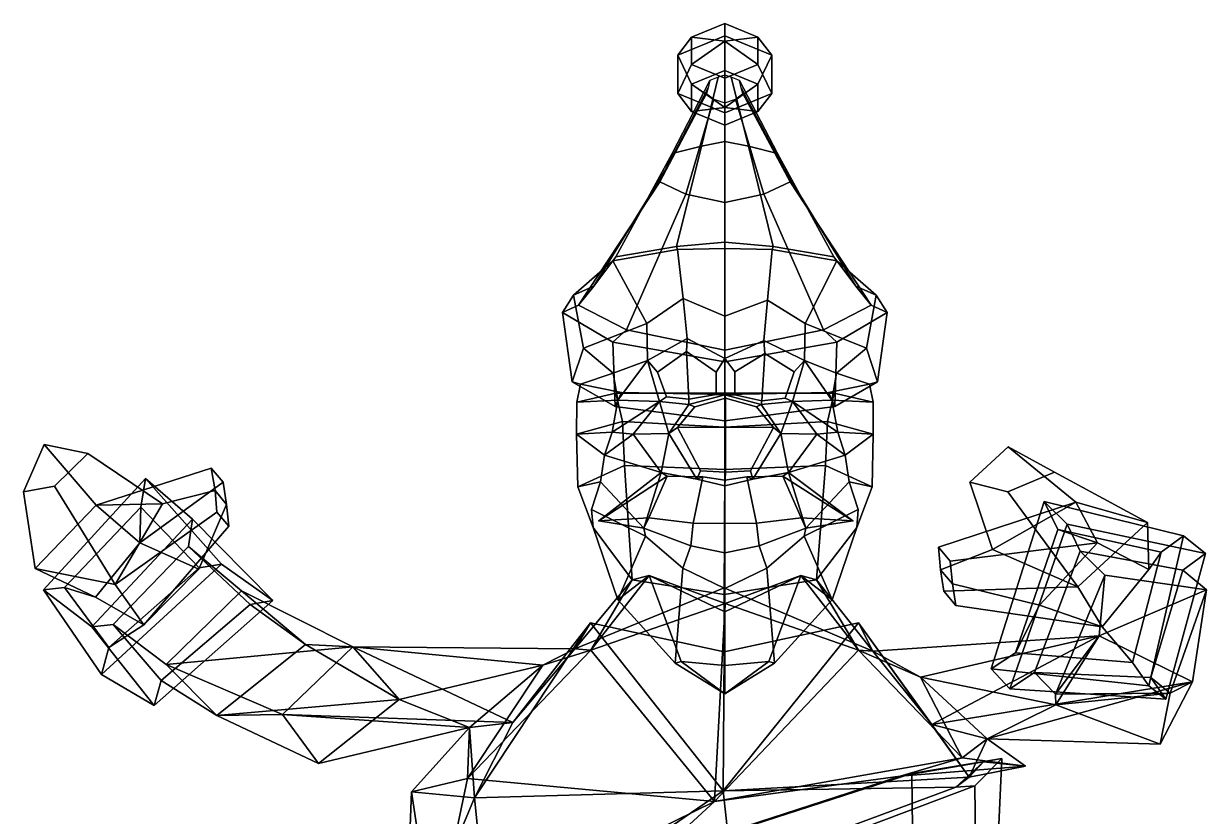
# Model space of a CAD drawing. Extents: x -288 to 196, y -153 to 451.
# Drawn here: x -288.3 to 196.1, y 126.5 to 451.4 of the extents above; entities that cross this region are included whole.
import ezdxf

# ---------------------------------------------------------------- set-up
doc = ezdxf.new("R2010")
doc.units = 0

msp = doc.modelspace()

# ---------------------------------------------------------------- linework, layer by layer
for p in [(-52.668579, 247.617767, 96.495125), (51.33799, 247.617767, 96.495125)]:
    msp.add_point(p)
for points in [[(-14.747749, 445.761719, -3.387651), (-1.138858, 451.35321, -8.332438), (-1.138855, 446.386841, -23.282644), (-20.384754, 438.479309, -16.289707)], [(-1.138861, 444.146057, 6.052904), (-1.138858, 451.35321, -8.332438), (-14.747749, 445.761719, -3.387651)], [(-1.138861, 444.146057, 6.052904), (12.470064, 445.761719, -3.38765), (-1.138858, 451.35321, -8.332438)], [(12.470064, 445.761719, -3.38765), (18.107038, 438.479309, -16.289709), (-1.138855, 446.386841, -23.282644), (-1.138858, 451.35321, -8.332438)], [(-20.384758, 422.664246, -2.303797), (-14.747752, 434.578796, 6.501842), (-14.747749, 445.761719, -3.387651), (-20.384754, 438.479309, -16.289707)], [(-14.747746, 426.564758, -25.095312), (-20.384754, 438.479309, -16.289707), (-1.138855, 446.386841, -23.282644), (-1.138853, 432.156189, -30.040098)], [(-14.747752, 434.578796, 6.501842), (-1.138861, 444.146057, 6.052904), (-14.747749, 445.761719, -3.387651)], [(12.470061, 434.578796, 6.501844), (12.470064, 445.761719, -3.38765), (-1.138861, 444.146057, 6.052904)], [(12.470066, 426.564758, -25.09531), (-1.138853, 432.156189, -30.040098), (-1.138855, 446.386841, -23.282644), (18.107038, 438.479309, -16.289709)], [(18.107035, 422.664246, -2.303798), (18.107038, 438.479309, -16.289709), (12.470064, 445.761719, -3.38765), (12.470061, 434.578796, 6.501844)], [(-1.138862, 428.987366, 11.44659), (-1.138861, 444.146057, 6.052904), (-14.747752, 434.578796, 6.501842)], [(-1.138862, 428.987366, 11.44659), (12.470061, 434.578796, 6.501844), (-1.138861, 444.146057, 6.052904)], [(-20.384758, 422.664246, -2.303797), (-20.384754, 438.479309, -16.289707), (-14.747746, 426.564758, -25.095312), (-14.747747, 415.381836, -15.205818)], [(18.107035, 422.664246, -2.303798), (12.470064, 415.381836, -15.205817), (12.470066, 426.564758, -25.09531), (18.107038, 438.479309, -16.289709)], [(-1.138861, 414.756775, 4.689116), (-1.138862, 428.987366, 11.44659), (-14.747752, 434.578796, 6.501842), (-20.384758, 422.664246, -2.303797)], [(-1.138864, 416.997437, -24.646378), (-14.747746, 426.564758, -25.095312), (-1.138853, 432.156189, -30.040098)], [(-1.138864, 416.997437, -24.646378), (-1.138853, 432.156189, -30.040098), (12.470066, 426.564758, -25.09531)], [(-1.138861, 414.756775, 4.689116), (18.107035, 422.664246, -2.303798), (12.470061, 434.578796, 6.501844), (-1.138862, 428.987366, 11.44659)], [(-7.18477, 428.023621, 1.674303), (-7.934785, 425.087585, -1.681902), (-25.332506, 391.705383, 29.912014), (-22.653879, 398.105835, 42.420883)], [(-3.844269, 429.449036, 3.303799), (-7.18477, 428.023621, 1.674303), (-22.653879, 398.105835, 42.420883), (-10.72352, 401.213318, 48.494129)], [(-14.747747, 415.381836, -15.205818), (-14.747746, 426.564758, -25.095312), (-1.138864, 416.997437, -24.646378)], [(-1.148847, 430.280945, 4.254773), (-3.844269, 429.449036, 3.303799), (-10.72352, 401.213318, 48.494129), (-1.097013, 403.026855, 52.038467)], [(-1.148847, 430.280945, 4.254773), (-1.097013, 403.026855, 52.038467), (8.529494, 401.213318, 48.494129), (1.546575, 429.449036, 3.303799)], [(12.470064, 415.381836, -15.205817), (-1.138864, 416.997437, -24.646378), (12.470066, 426.564758, -25.09531)], [(1.546575, 429.449036, 3.303799), (8.529494, 401.213318, 48.494129), (20.459852, 398.105835, 42.420883), (4.887075, 428.023621, 1.674304)], [(4.887075, 428.023621, 1.674304), (20.459852, 398.105835, 42.420883), (23.138477, 391.705383, 29.912016), (5.63709, 425.087585, -1.681902)], [(-7.934785, 425.087585, -1.681902), (-8.621446, 422.719299, -4.389161), (-27.784863, 386.542542, 19.821829), (-25.332506, 391.705383, 29.912014)], [(-8.621446, 422.719299, -4.389161), (-5.620501, 420.404175, -7.035555), (-17.067202, 381.495667, 9.958443), (-27.784863, 386.542542, 19.821829)], [(-1.138861, 414.756775, 4.689116), (-20.384758, 422.664246, -2.303797), (-14.747747, 415.381836, -15.205818), (-1.138857, 409.790405, -10.261071)], [(-1.138861, 414.756775, 4.689116), (-1.138857, 409.790405, -10.261071), (12.470064, 415.381836, -15.205817), (18.107035, 422.664246, -2.303798)], [(6.323752, 422.719299, -4.38916), (25.590841, 386.542542, 19.821831), (14.873173, 381.495667, 9.958444), (3.322804, 420.404175, -7.035554)], [(5.63709, 425.087585, -1.681902), (23.138477, 391.705383, 29.912016), (25.590841, 386.542542, 19.821831), (6.323752, 422.719299, -4.38916)], [(-5.620501, 420.404175, -7.035555), (-1.148848, 418.844543, -8.818427), (-1.097015, 378.095764, 3.31356), (-17.067202, 381.495667, 9.958443)], [(-1.138857, 409.790405, -10.261071), (-14.747747, 415.381836, -15.205818), (-1.138864, 416.997437, -24.646378)], [(3.322804, 420.404175, -7.035554), (14.873173, 381.495667, 9.958444), (-1.097015, 378.095764, 3.31356), (-1.148848, 418.844543, -8.818427)], [(-1.138857, 409.790405, -10.261071), (-1.138864, 416.997437, -24.646378), (12.470064, 415.381836, -15.205817)], [(-1.069016, 361.828613, 97.04435), (-1.097013, 403.026855, 52.038467), (-10.72352, 401.213318, 48.494129), (-20.857279, 360.020477, 89.832497)], [(-1.069016, 361.828613, 97.04435), (18.719244, 360.020477, 89.832497), (8.529494, 401.213318, 48.494129), (-1.097013, 403.026855, 52.038467)], [(-54.758118, 343.795868, 51.998314), (-45.717583, 355.840546, 77.554733), (-22.653879, 398.105835, 42.420883), (-25.332506, 391.705383, 29.912014)], [(-45.717583, 355.840546, 77.554733), (-20.857279, 360.020477, 89.832497), (-10.72352, 401.213318, 48.494129), (-22.653879, 398.105835, 42.420883)], [(43.579559, 355.840546, 77.554733), (20.459852, 398.105835, 42.420883), (8.529494, 401.213318, 48.494129), (18.719244, 360.020477, 89.832497)], [(52.620087, 343.795868, 51.998314), (23.138477, 391.705383, 29.912016), (20.459852, 398.105835, 42.420883), (43.579559, 355.840546, 77.554733)], [(-61.028057, 335.960693, 30.15493), (-54.758118, 343.795868, 51.998314), (-25.332506, 391.705383, 29.912014), (-27.784863, 386.542542, 19.821829)], [(58.890026, 335.960663, 30.154932), (25.590841, 386.542542, 19.821831), (23.138477, 391.705383, 29.912016), (52.620087, 343.795868, 51.998314)], [(-41.440144, 325.861786, 11.048038), (-61.028057, 335.960693, 30.15493), (-27.784863, 386.542542, 19.821829), (-17.067202, 381.495667, 9.958443)], [(39.302105, 325.861786, 11.048039), (14.873173, 381.495667, 9.958444), (25.590841, 386.542542, 19.821831), (58.890026, 335.960663, 30.154932)], [(-1.069017, 317.599823, -6.626317), (-41.440144, 325.861786, 11.048038), (-17.067202, 381.495667, 9.958443), (-1.097015, 378.095764, 3.31356)], [(-1.069017, 317.599823, -6.626317), (-1.097015, 378.095764, 3.31356), (14.873173, 381.495667, 9.958444), (39.302105, 325.861786, 11.048039)], [(-20.468615, 358.788269, 95.089874), (-20.857279, 360.020477, 89.832497), (-45.717583, 355.840546, 77.554733), (-46.959934, 354.136505, 82.608559)], [(-18.111788, 338.780548, 103.46283), (-20.468615, 358.788269, 95.089874), (-46.959934, 354.136505, 82.608559), (-33.052525, 328.480988, 94.219299)], [(-1.069016, 359.276642, 101.231583), (-1.069016, 361.828613, 97.04435), (-20.857279, 360.020477, 89.832497), (-20.468615, 358.788269, 95.089874)], [(-1.069017, 331.463074, 109.265305), (-1.069016, 359.276642, 101.231583), (-20.468615, 358.788269, 95.089874), (-18.111788, 338.780548, 103.46283)], [(-1.069017, 331.463074, 109.265305), (16.37748, 338.006409, 103.692444), (18.33058, 358.788269, 95.089874), (-1.069016, 359.276642, 101.231583)], [(-1.069016, 359.276642, 101.231583), (18.33058, 358.788269, 95.089874), (18.719244, 360.020477, 89.832497), (-1.069016, 361.828613, 97.04435)], [(16.37748, 338.006409, 103.692444), (31.78653, 328.480988, 94.219307), (44.821911, 354.136475, 82.608559), (18.33058, 358.788269, 95.089874)], [(18.33058, 358.788269, 95.089874), (44.821911, 354.136475, 82.608559), (43.579559, 355.840546, 77.554733), (18.719244, 360.020477, 89.832497)], [(-46.959934, 354.136505, 82.608559), (-45.717583, 355.840546, 77.554733), (-54.758118, 343.795868, 51.998314), (-63.056797, 340.102905, 54.190037)], [(-33.052525, 328.480988, 94.219299), (-46.959934, 354.136505, 82.608559), (-63.056797, 340.102905, 54.190037), (-59.009731, 318.334412, 77.345871)], [(31.78653, 328.480988, 94.219307), (56.871704, 318.334412, 77.345871), (60.918762, 340.102905, 54.190037), (44.821911, 354.136475, 82.608559)], [(44.821911, 354.136475, 82.608559), (60.918762, 340.102905, 54.190037), (52.620087, 343.795868, 51.998314), (43.579559, 355.840546, 77.554733)], [(-63.056797, 340.102905, 54.190037), (-54.758118, 343.795868, 51.998314), (-61.028057, 335.960693, 30.15493), (-67.582481, 332.978943, 29.309856)], [(-59.009731, 318.334412, 77.345871), (-63.056797, 340.102905, 54.190037), (-67.582481, 332.978943, 29.309856), (-63.583149, 304.574371, 42.081844)], [(60.918762, 340.102905, 54.190037), (65.444458, 332.978943, 29.309856), (58.890026, 335.960663, 30.154932), (52.620087, 343.795868, 51.998314)], [(56.871704, 318.334412, 77.345871), (61.445118, 304.574371, 42.081844), (65.444458, 332.978943, 29.309856), (60.918762, 340.102905, 54.190037)], [(-67.582481, 332.978943, 29.309856), (-61.028057, 335.960693, 30.15493), (-41.440144, 325.861786, 11.048038), (-46.968861, 320.814484, 8.572451)], [(-18.111788, 338.780548, 103.46283), (-33.052525, 328.480988, 94.219299), (-32.759815, 313.374146, 94.662704), (-16.543098, 322.322662, 106.206978)], [(-1.069017, 331.463074, 109.265305), (-18.111788, 338.780548, 103.46283), (-16.543098, 322.322662, 106.206978), (-1.069017, 314.173157, 108.67173)], [(-1.069017, 331.463074, 109.265305), (-1.069017, 314.173157, 108.67173), (14.808784, 321.521881, 106.252899), (16.37748, 338.006409, 103.692444)], [(16.37748, 338.006409, 103.692444), (14.808784, 321.521881, 106.252899), (31.493816, 313.374146, 94.662704), (31.78653, 328.480988, 94.219307)], [(65.444458, 332.978943, 29.309856), (44.830826, 320.814484, 8.572451), (39.302105, 325.861786, 11.048039), (58.890026, 335.960663, 30.154932)], [(-63.583149, 304.574371, 42.081844), (-67.582481, 332.978943, 29.309856), (-46.968861, 320.814484, 8.572451), (-46.073532, 294.512146, 17.78824)], [(61.445118, 304.574371, 42.081844), (43.935501, 294.512146, 17.78824), (44.830826, 320.814484, 8.572451), (65.444458, 332.978943, 29.309856)], [(-46.844193, 308.169922, 78.31768), (-32.759815, 313.374146, 94.662704), (-33.052525, 328.480988, 94.219299), (-59.009731, 318.334412, 77.345871)], [(-46.968861, 320.814484, 8.572451), (-41.440144, 325.861786, 11.048038), (-1.069017, 317.599823, -6.626317), (-1.069017, 312.838928, -9.962154)], [(44.830826, 320.814484, 8.572451), (-1.069017, 312.838928, -9.962154), (-1.069017, 317.599823, -6.626317), (39.302105, 325.861786, 11.048039)], [(44.706158, 308.169922, 78.31768), (56.871704, 318.334412, 77.345871), (31.78653, 328.480988, 94.219307), (31.493816, 313.374146, 94.662704)], [(-46.073532, 294.512146, 17.78824), (-46.968861, 320.814484, 8.572451), (-1.069017, 312.838928, -9.962154), (-1.069018, 288.616241, -1.082322)], [(-16.801947, 316.950287, 104.469688), (-16.543098, 322.322662, 106.206978), (-32.759815, 313.374146, 94.662704), (-28.739079, 308.581573, 94.654114)], [(-16.801947, 316.950287, 104.469688), (-4.654072, 308.5784, 106.095718), (-1.069017, 314.173157, 108.67173), (-16.543098, 322.322662, 106.206978)], [(43.935501, 294.512146, 17.78824), (-1.069018, 288.616241, -1.082322), (-1.069017, 312.838928, -9.962154), (44.830826, 320.814484, 8.572451)], [(15.315656, 316.255127, 104.268639), (14.808784, 321.521881, 106.252899), (-1.069017, 314.173157, 108.67173), (2.969175, 308.697662, 106.276031)], [(15.315656, 316.255127, 104.268639), (27.235001, 308.70105, 92.15062), (31.493816, 313.374146, 94.662704), (14.808784, 321.521881, 106.252899)], [(-59.009731, 318.334412, 77.345871), (-63.583149, 304.574371, 42.081844), (-60.277607, 303.565399, 41.778156), (-46.844193, 308.169922, 78.31768)], [(-15.902589, 297.457184, 102.64016), (-16.801947, 316.950287, 104.469688), (-28.739079, 308.581573, 94.654114), (-24.992077, 298.391724, 97.547935)], [(-4.654072, 308.5784, 106.095718), (-16.801947, 316.950287, 104.469688), (-15.902589, 297.457184, 102.64016), (-4.654072, 299.461121, 106.939919)], [(2.969175, 308.697662, 106.276031), (2.969175, 299.193054, 107.318275), (13.998642, 296.844788, 102.009949), (15.315656, 316.255127, 104.268639)], [(13.998642, 296.844788, 102.009949), (23.560966, 297.84082, 95.723228), (27.235001, 308.70105, 92.15062), (15.315656, 316.255127, 104.268639)], [(56.871704, 318.334412, 77.345871), (44.706158, 308.169922, 78.31768), (58.13958, 303.565399, 41.778156), (61.445118, 304.574371, 42.081844)], [(-44.871441, 297.111633, 78.655991), (-32.759815, 313.374146, 94.662704), (-46.844193, 308.169922, 78.31768)], [(-27.829548, 296.551025, 98.549278), (-32.759815, 313.374146, 94.662704), (-44.871441, 297.111633, 78.655991)], [(-24.992077, 298.391724, 97.547935), (-28.739079, 308.581573, 94.654114), (-32.759815, 313.374146, 94.662704), (-27.829548, 296.551025, 98.549278)], [(-4.654072, 299.461121, 106.939919), (-1.069017, 299.213715, 110.144325), (-1.069017, 314.173157, 108.67173), (-4.654072, 308.5784, 106.095718)], [(2.969175, 299.193054, 107.318275), (2.969175, 308.697662, 106.276031), (-1.069017, 314.173157, 108.67173), (-1.069017, 299.213715, 110.144325)], [(23.560966, 297.84082, 95.723228), (26.563551, 296.551025, 98.549278), (31.493816, 313.374146, 94.662704), (27.235001, 308.70105, 92.15062)], [(26.563551, 296.551025, 98.549278), (42.733402, 297.111633, 78.655991), (31.493816, 313.374146, 94.662704)], [(42.733402, 297.111633, 78.655991), (44.706158, 308.169922, 78.31768), (31.493816, 313.374146, 94.662704)], [(-46.844193, 308.169922, 78.31768), (-60.277607, 303.565399, 41.778156), (-61.782017, 296.295502, 42.462151), (-44.871441, 297.111633, 78.655991)], [(44.706158, 308.169922, 78.31768), (42.733402, 297.111633, 78.655991), (59.643982, 296.295532, 42.462151), (58.13958, 303.565399, 41.778156)], [(-63.583149, 304.574371, 42.081844), (-46.073532, 294.512146, 17.78824), (-43.487404, 300.243988, 15.735246), (-60.277607, 303.565399, 41.778156)], [(-61.782017, 296.295502, 42.462151), (-60.277607, 303.565399, 41.778156), (-43.487404, 300.243988, 15.735246), (-45.799767, 299.974884, 12.67251)], [(61.445118, 304.574371, 42.081844), (58.13958, 303.565399, 41.778156), (41.349373, 300.243988, 15.735247), (43.935501, 294.512146, 17.78824)], [(59.643982, 296.295532, 42.462151), (43.661728, 299.974915, 12.67251), (41.349373, 300.243988, 15.735247), (58.13958, 303.565399, 41.778156)], [(-61.803799, 283.101563, 44.641083), (-61.782017, 296.295502, 42.462151), (-45.799767, 299.974884, 12.67251), (-43.054989, 288.277832, 11.188781)], [(-44.871441, 297.111633, 78.655991), (-61.782017, 296.295502, 42.462151), (-61.803799, 283.101563, 44.641083), (-47.31321, 284.012482, 78.504814)], [(-47.31321, 284.012482, 78.504814), (-27.829548, 296.551025, 98.549278), (-44.871441, 297.111633, 78.655991)], [(-38.659233, 283.19574, 101.72583), (-27.829548, 296.551025, 98.549278), (-47.31321, 284.012482, 78.504814)], [(-46.073532, 294.512146, 17.78824), (-1.069018, 288.616241, -1.082322), (-1.069018, 299.3396, -1.298312), (-43.487404, 300.243988, 15.735246)], [(-45.799767, 299.974884, 12.67251), (-43.487404, 300.243988, 15.735246), (-1.069018, 299.3396, -1.298312), (-1.069017, 299.900726, -2.405132)], [(-43.054989, 288.277832, 11.188781), (-45.799767, 299.974884, 12.67251), (-1.069017, 299.900726, -2.405132), (-1.069017, 286.024506, -0.945824)], [(-38.659233, 283.19574, 101.72583), (-24.027473, 283.349091, 104.760262), (-27.829548, 296.551025, 98.549278)], [(-15.902589, 297.457184, 102.64016), (-24.992077, 298.391724, 97.547935), (-27.829548, 296.551025, 98.549278), (-15.869698, 295.270142, 104.835991)], [(-24.027473, 283.349091, 104.760262), (-15.869698, 295.270142, 104.835991), (-27.829548, 296.551025, 98.549278)], [(-0.810635, 286.010437, 128.666168), (-0.810635, 297.827362, 124.536148), (-13.43351, 294.393097, 121.01963), (-20.509838, 285.828766, 122.216965)], [(-15.902589, 297.457184, 102.64016), (-15.869698, 295.270142, 104.835991), (-1.069017, 299.213715, 110.144325), (-4.654072, 299.461121, 106.939919)], [(-0.810635, 297.827362, 124.536148), (-1.069017, 299.213715, 110.144325), (-15.869698, 295.270142, 104.835991), (-13.43351, 294.393097, 121.01963)], [(43.935501, 294.512146, 17.78824), (41.349373, 300.243988, 15.735247), (-1.069018, 299.3396, -1.298312), (-1.069018, 288.616241, -1.082322)], [(43.661728, 299.974915, 12.67251), (-1.069017, 299.900726, -2.405132), (-1.069018, 299.3396, -1.298312), (41.349373, 300.243988, 15.735247)], [(40.916954, 288.277832, 11.188781), (-1.069017, 286.024506, -0.945824), (-1.069017, 299.900726, -2.405132), (43.661728, 299.974915, 12.67251)], [(-0.810635, 297.827362, 124.536148), (11.812237, 294.393097, 121.01963), (13.731661, 295.270142, 104.835991), (-1.069017, 299.213715, 110.144325)], [(13.998642, 296.844788, 102.009949), (2.969175, 299.193054, 107.318275), (-1.069017, 299.213715, 110.144325), (13.731661, 295.270142, 104.835991)], [(-0.810635, 286.010437, 128.666168), (18.888565, 285.828766, 122.216965), (11.812237, 294.393097, 121.01963), (-0.810635, 297.827362, 124.536148)], [(13.998642, 296.844788, 102.009949), (13.731661, 295.270142, 104.835991), (26.563551, 296.551025, 98.549278), (23.560966, 297.84082, 95.723228)], [(21.889439, 283.349091, 104.760262), (26.563551, 296.551025, 98.549278), (13.731661, 295.270142, 104.835991)], [(36.521198, 283.19574, 101.72583), (26.563551, 296.551025, 98.549278), (21.889439, 283.349091, 104.760262)], [(45.175179, 284.012482, 78.504814), (42.733402, 297.111633, 78.655991), (26.563551, 296.551025, 98.549278)], [(36.521198, 283.19574, 101.72583), (45.175179, 284.012482, 78.504814), (26.563551, 296.551025, 98.549278)], [(59.665768, 283.101593, 44.641083), (40.916954, 288.277832, 11.188781), (43.661728, 299.974915, 12.67251), (59.643982, 296.295532, 42.462151)], [(42.733402, 297.111633, 78.655991), (45.175179, 284.012482, 78.504814), (59.665768, 283.101593, 44.641083), (59.643982, 296.295532, 42.462151)], [(-20.509838, 285.828766, 122.216965), (-13.43351, 294.393097, 121.01963), (-15.869698, 295.270142, 104.835991), (-24.027473, 283.349091, 104.760262)], [(18.888565, 285.828766, 122.216965), (21.889439, 283.349091, 104.760262), (13.731661, 295.270142, 104.835991), (11.812237, 294.393097, 121.01963)], [(-61.367443, 261.547302, 46.003769), (-61.803799, 283.101563, 44.641083), (-43.054989, 288.277832, 11.188781), (-42.262272, 270.290161, 14.099627)], [(-42.262272, 270.290161, 14.099627), (-43.054989, 288.277832, 11.188781), (-1.069017, 286.024506, -0.945824), (-1.069017, 268.664459, 3.485335)], [(-0.810635, 267.559296, 122.611298), (-0.810635, 286.010437, 128.666168), (-20.509838, 285.828766, 122.216965), (-11.08551, 268.08078, 117.381271)], [(40.124237, 270.290161, 14.099627), (-1.069017, 268.664459, 3.485335), (-1.069017, 286.024506, -0.945824), (40.916954, 288.277832, 11.188781)], [(-0.810635, 267.559296, 122.611298), (9.464239, 268.08078, 117.381271), (18.888565, 285.828766, 122.216965), (-0.810635, 286.010437, 128.666168)], [(59.229416, 261.547302, 46.003769), (40.124237, 270.290161, 14.099627), (40.916954, 288.277832, 11.188781), (59.665768, 283.101593, 44.641083)], [(-47.31321, 284.012482, 78.504814), (-61.803799, 283.101563, 44.641083), (-50.379284, 274.489105, 77.948036)], [(-51.985027, 263.559204, 78.12674), (-50.379284, 274.489105, 77.948036), (-61.803799, 283.101563, 44.641083), (-61.367443, 261.547302, 46.003769)], [(-50.379284, 274.489105, 77.948036), (-38.659233, 283.19574, 101.72583), (-47.31321, 284.012482, 78.504814)], [(-27.162613, 267.382416, 98.608398), (-38.659233, 283.19574, 101.72583), (-50.379284, 274.489105, 77.948036)], [(-27.162613, 267.382416, 98.608398), (-24.027473, 283.349091, 104.760262), (-38.659233, 283.19574, 101.72583)], [(-12.535479, 264.762024, 104.511536), (-24.027473, 283.349091, 104.760262), (-27.162613, 267.382416, 98.608398)], [(-11.08551, 268.08078, 117.381271), (-20.509838, 285.828766, 122.216965), (-24.027473, 283.349091, 104.760262), (-12.535479, 264.762024, 104.511536)], [(9.464239, 268.08078, 117.381271), (10.397443, 264.762024, 104.511536), (21.889439, 283.349091, 104.760262), (18.888565, 285.828766, 122.216965)], [(10.397443, 264.762024, 104.511536), (25.024578, 267.382416, 98.608398), (21.889439, 283.349091, 104.760262)], [(25.024578, 267.382416, 98.608398), (36.521198, 283.19574, 101.72583), (21.889439, 283.349091, 104.760262)], [(25.024578, 267.382416, 98.608398), (48.241253, 274.489105, 77.948036), (36.521198, 283.19574, 101.72583)], [(48.241253, 274.489105, 77.948036), (45.175179, 284.012482, 78.504814), (36.521198, 283.19574, 101.72583)], [(45.175179, 284.012482, 78.504814), (48.241253, 274.489105, 77.948036), (59.665768, 283.101593, 44.641083)], [(49.846996, 263.559204, 78.12674), (59.229416, 261.547302, 46.003769), (59.665768, 283.101593, 44.641083), (48.241253, 274.489105, 77.948036)], [(-275.769165, 261.802704, 198.19313), (-262.103607, 275.246155, 195.602539), (-279.905426, 278.871155, 184.102692), (-288.344147, 259.531281, 178.596954)], [(-288.344147, 259.531281, 178.596954), (-279.905426, 278.871155, 184.102692), (-258.574219, 254.056427, 123.275063), (-283.584869, 228.08551, 127.684525)], [(-262.103607, 275.246155, 195.602539), (-231.450821, 254.609863, 155.16098), (-258.574219, 254.056427, 123.275063), (-279.905426, 278.871155, 184.102692)], [(114.81337, 259.533447, 195.054016), (133.997208, 267.580902, 184.352692), (114.962326, 277.994202, 182.163727), (99.242805, 263.477661, 184.275085)], [(99.242805, 263.477661, 184.275085), (114.962326, 277.994202, 182.163727), (142.657928, 255.247375, 123.118614), (108.576363, 235.914459, 137.862564)], [(133.997208, 267.580902, 184.352692), (172.062271, 246.956665, 142.768356), (142.657928, 255.247375, 123.118614), (114.962326, 277.994202, 182.163727)], [(-275.769165, 261.802704, 198.19313), (-250.907883, 221.553528, 147.986649), (-231.450821, 254.609863, 155.16098), (-262.103607, 275.246155, 195.602539)], [(-51.985027, 263.559204, 78.12674), (-34.270622, 244.556458, 104.917747), (-27.162613, 267.382416, 98.608398), (-50.379284, 274.489105, 77.948036)], [(49.846996, 263.559204, 78.12674), (48.241253, 274.489105, 77.948036), (25.024578, 267.382416, 98.608398), (32.132587, 244.556458, 104.917747)], [(-211.473557, 269.196808, 155.876053), (-206.619278, 263.474396, 145.333176), (-240.815399, 238.679932, 94.680847), (-258.574219, 254.056427, 123.275063)], [(-209.94931, 260.117035, 162.548706), (-211.473557, 269.196808, 155.876053), (-258.574219, 254.056427, 123.275063), (-231.450821, 254.609863, 155.16098)], [(-209.94931, 260.117035, 162.548706), (-205.202423, 254.349243, 151.958649), (-206.619278, 263.474396, 145.333176), (-211.473557, 269.196808, 155.876053)], [(-55.038902, 244.935669, 50.112881), (-61.367443, 261.547302, 46.003769), (-42.262272, 270.290161, 14.099627), (-39.009762, 223.490479, 31.855993)], [(-24.796423, 265.961761, 112.608627), (-27.162613, 267.382416, 98.608398), (-52.668579, 247.617767, 96.495125)], [(-52.668579, 247.617767, 96.495125), (-27.162613, 267.382416, 98.608398), (-34.270622, 244.556458, 104.917747)], [(-39.009762, 223.490479, 31.855993), (-42.262272, 270.290161, 14.099627), (-1.069017, 268.664459, 3.485335), (-1.403216, 217.401123, 8.88728)], [(-24.796423, 265.961761, 112.608627), (-10.099052, 265.699493, 112.725739), (-12.535479, 264.762024, 104.511536), (-27.162613, 267.382416, 98.608398)], [(-0.810635, 267.559296, 122.611298), (-11.08551, 268.08078, 117.381271), (-12.535479, 264.762024, 104.511536), (-1.069017, 261.97467, 110.43103)], [(36.4743, 223.490479, 31.855993), (-1.403216, 217.401123, 8.88728), (-1.069017, 268.664459, 3.485335), (40.124237, 270.290161, 14.099627)], [(-0.810635, 267.559296, 122.611298), (-1.069017, 261.97467, 110.43103), (10.397443, 264.762024, 104.511536), (9.464239, 268.08078, 117.381271)], [(22.658388, 265.961761, 112.608627), (25.024578, 267.382416, 98.608398), (10.397443, 264.762024, 104.511536), (7.961018, 265.699493, 112.725739)], [(22.658388, 265.961761, 112.608627), (51.33799, 247.617767, 96.495125), (25.024578, 267.382416, 98.608398)], [(51.33799, 247.617767, 96.495125), (32.132587, 244.556458, 104.917747), (25.024578, 267.382416, 98.608398)], [(52.900867, 244.935669, 50.112881), (36.4743, 223.490479, 31.855993), (40.124237, 270.290161, 14.099627), (59.229416, 261.547302, 46.003769)], [(114.81337, 259.533447, 195.054016), (143.522354, 220.534424, 145.925156), (172.062271, 246.956665, 142.768356), (133.997208, 267.580902, 184.352692)], [(-275.769165, 261.802704, 198.19313), (-288.344147, 259.531281, 178.596954), (-283.584869, 228.08551, 127.684525), (-250.907883, 221.553528, 147.986649)], [(-280.203278, 219.366577, 78.364578), (-238.446838, 265.026306, 84.359428), (-219.163513, 248.265076, 64.442665), (-260.411713, 204.246582, 56.531212)], [(-280.203278, 219.366577, 78.364578), (-271.640839, 220.357666, 85.811096), (-240.293137, 253.273956, 90.974953), (-238.446838, 265.026306, 84.359428)], [(-205.202423, 254.349243, 151.958649), (-216.614319, 227.844574, 116.66465), (-240.815399, 238.679932, 94.680847), (-206.619278, 263.474396, 145.333176)], [(-207.312332, 229.918701, 140.248749), (-238.446838, 265.026306, 84.359428), (-240.293137, 253.273956, 90.974953), (-216.42041, 228.351715, 132.693039)], [(-186.329834, 214.97113, 119.426476), (-219.163513, 248.265076, 64.442665), (-238.446838, 265.026306, 84.359428), (-207.312332, 229.918701, 140.248749)], [(-55.038902, 244.935669, 50.112881), (-55.708252, 252.301147, 81.29702), (-51.985027, 263.559204, 78.12674), (-61.367443, 261.547302, 46.003769)], [(-51.985027, 263.559204, 78.12674), (-55.708252, 252.301147, 81.29702), (-33.587452, 241.334717, 95.906563), (-34.270622, 244.556458, 104.917747)], [(-32.273624, 248.913055, 115.00264), (-24.796423, 265.961761, 112.608627), (-52.668579, 247.617767, 96.495125)], [(-10.099052, 265.699493, 112.725739), (-24.796423, 265.961761, 112.608627), (-32.273624, 248.913055, 115.00264), (-14.060005, 246.721741, 123.670204)], [(-14.060005, 246.721741, 123.670204), (-1.069017, 246.51825, 124.353912), (-1.069017, 264.285461, 115.474304), (-10.099052, 265.699493, 112.725739)], [(-1.069017, 264.285461, 115.474304), (-1.069017, 261.97467, 110.43103), (-12.535479, 264.762024, 104.511536), (-10.099052, 265.699493, 112.725739)], [(11.921968, 246.721741, 123.670204), (7.961018, 265.699493, 112.725739), (-1.069017, 264.285461, 115.474304), (-1.069017, 246.51825, 124.353912)], [(-1.069017, 264.285461, 115.474304), (7.961018, 265.699493, 112.725739), (10.397443, 264.762024, 104.511536), (-1.069017, 261.97467, 110.43103)], [(7.961018, 265.699493, 112.725739), (11.921968, 246.721741, 123.670204), (30.13559, 248.913055, 115.00264), (22.658388, 265.961761, 112.608627)], [(30.13559, 248.913055, 115.00264), (51.33799, 247.617767, 96.495125), (22.658388, 265.961761, 112.608627)], [(49.846996, 263.559204, 78.12674), (32.132587, 244.556458, 104.917747), (31.449415, 241.334717, 95.906563), (53.570225, 252.301147, 81.29702)], [(52.900867, 244.935669, 50.112881), (59.229416, 261.547302, 46.003769), (49.846996, 263.559204, 78.12674), (53.570225, 252.301147, 81.29702)], [(114.81337, 259.533447, 195.054016), (99.242805, 263.477661, 184.275085), (108.576363, 235.914459, 137.862564), (143.522354, 220.534424, 145.925156)], [(-209.199234, 251.145508, 168.840729), (-209.94931, 260.117035, 162.548706), (-231.450821, 254.609863, 155.16098), (-250.907883, 221.553528, 147.986649)], [(-209.199234, 251.145508, 168.840729), (-204.340591, 245.40213, 158.262619), (-205.202423, 254.349243, 151.958649), (-209.94931, 260.117035, 162.548706)], [(-283.584869, 228.08551, 127.684525), (-258.574219, 254.056427, 123.275063), (-240.815399, 238.679932, 94.680847), (-258.862518, 216.339233, 97.815727)], [(-258.862518, 216.339233, 97.815727), (-240.815399, 238.679932, 94.680847), (-240.293137, 253.273956, 90.974953), (-271.640839, 220.357666, 85.811096)], [(-216.614319, 227.844574, 116.66465), (-216.42041, 228.351715, 132.693039), (-240.293137, 253.273956, 90.974953), (-240.815399, 238.679932, 94.680847)], [(-204.340591, 245.40213, 158.262619), (-239.160172, 204.954956, 117.534859), (-216.614319, 227.844574, 116.66465), (-205.202423, 254.349243, 151.958649)], [(-33.587452, 241.334717, 95.906563), (-55.708252, 252.301147, 81.29702), (-55.038902, 244.935669, 50.112881), (-44.960835, 215.288208, 66.107307)], [(31.449415, 241.334717, 95.906563), (42.8228, 215.288208, 66.107307), (52.900867, 244.935669, 50.112881), (53.570225, 252.301147, 81.29702)], [(86.464455, 236.825989, 126.78949), (142.657928, 255.247375, 123.118614), (151.533401, 238.677826, 95.590393), (91.247467, 231.080444, 116.226669)], [(87.240479, 227.503143, 133.252609), (108.576363, 235.914459, 137.862564), (142.657928, 255.247375, 123.118614), (86.464455, 236.825989, 126.78949)], [(115.685158, 178.808197, 86.129944), (108.016624, 186.955139, 117.308189), (129.669708, 255.578156, 105.161583), (139.085342, 246.270813, 75.595001)], [(108.016624, 186.955139, 117.308189), (117.946182, 193.494995, 118.373848), (135.32196, 244.017334, 109.598999), (129.669708, 255.578156, 105.161583)], [(186.848862, 241.53363, 125.102592), (195.805389, 234.278442, 94.051697), (139.085342, 246.270813, 75.595001), (129.669708, 255.578156, 105.161583)], [(186.848862, 241.53363, 125.102592), (129.669708, 255.578156, 105.161583), (135.32196, 244.017334, 109.598999), (177.667572, 234.842316, 124.278702)], [(172.062271, 246.956665, 142.768356), (172.642227, 227.663879, 112.87365), (151.533401, 238.677826, 95.590393), (142.657928, 255.247375, 123.118614)], [(-260.411713, 204.246582, 56.531212), (-219.163513, 248.265076, 64.442665), (-220.864258, 237.057007, 70.808945), (-251.729446, 205.216736, 64.106773)], [(-209.199234, 251.145508, 168.840729), (-250.907883, 221.553528, 147.986649), (-239.160172, 204.954956, 117.534859), (-204.340591, 245.40213, 158.262619)], [(-186.329834, 214.97113, 119.426476), (-195.606812, 213.3414, 111.7547), (-220.864258, 237.057007, 70.808945), (-219.163513, 248.265076, 64.442665)], [(-34.270622, 244.556458, 104.917747), (-32.273624, 248.913055, 115.00264), (-52.668579, 247.617767, 96.495125)], [(-14.060005, 246.721741, 123.670204), (-32.273624, 248.913055, 115.00264), (-34.270622, 244.556458, 104.917747), (-15.061632, 237.422699, 113.76458)], [(11.921968, 246.721741, 123.670204), (12.923595, 237.422699, 113.76458), (32.132587, 244.556458, 104.917747), (30.13559, 248.913055, 115.00264)], [(32.132587, 244.556458, 104.917747), (51.33799, 247.617767, 96.495125), (30.13559, 248.913055, 115.00264)], [(-44.960835, 215.288208, 66.107307), (-55.038902, 244.935669, 50.112881), (-39.009762, 223.490479, 31.855993), (-32.124359, 225.22522, 60.032959)], [(-18.243927, 228.271179, 115.812431), (-15.061632, 237.422699, 113.76458), (-34.270622, 244.556458, 104.917747), (-33.587452, 241.334717, 95.906563)], [(-1.069017, 246.51825, 124.353912), (-14.060005, 246.721741, 123.670204), (-15.061632, 237.422699, 113.76458), (-1.069017, 234.455902, 119.235947)], [(-1.069017, 246.51825, 124.353912), (-1.069017, 234.455902, 119.235947), (12.923595, 237.422699, 113.76458), (11.921968, 246.721741, 123.670204)], [(16.105888, 228.271179, 115.812431), (31.449415, 241.334717, 95.906563), (32.132587, 244.556458, 104.917747), (12.923595, 237.422699, 113.76458)], [(42.8228, 215.288208, 66.107307), (30.063101, 225.22522, 60.032959), (36.4743, 223.490479, 31.855993), (52.900867, 244.935669, 50.112881)], [(115.685158, 178.808197, 86.129944), (139.085342, 246.270813, 75.595001), (144.413681, 235.190643, 79.823685), (125.809547, 185.431335, 87.227821)], [(127.768745, 213.083801, 100.30571), (151.533401, 238.677826, 95.590393), (135.32196, 244.017334, 109.598999), (117.946182, 193.494995, 118.373848)], [(172.642227, 227.663879, 112.87365), (177.667572, 234.842316, 124.278702), (135.32196, 244.017334, 109.598999), (151.533401, 238.677826, 95.590393)], [(195.805389, 234.278442, 94.051697), (186.506683, 227.454224, 93.229149), (144.413681, 235.190643, 79.823685), (139.085342, 246.270813, 75.595001)], [(143.522354, 220.534424, 145.925156), (153.475113, 204.25531, 118.60672), (172.642227, 227.663879, 112.87365), (172.062271, 246.956665, 142.768356)], [(-21.429052, 189.286682, 97.859222), (-18.243927, 228.271179, 115.812431), (-33.587452, 241.334717, 95.906563), (-44.960835, 215.288208, 66.107307)], [(-1.069017, 219.92572, 122.178642), (-1.069017, 234.455902, 119.235947), (-15.061632, 237.422699, 113.76458), (-18.243927, 228.271179, 115.812431)], [(-1.069017, 219.92572, 122.178642), (16.105888, 228.271179, 115.812431), (12.923595, 237.422699, 113.76458), (-1.069017, 234.455902, 119.235947)], [(19.291016, 189.286682, 97.859222), (42.8228, 215.288208, 66.107307), (31.449415, 241.334717, 95.906563), (16.105888, 228.271179, 115.812431)], [(92.144745, 221.786438, 122.706627), (91.247467, 231.080444, 116.226669), (151.533401, 238.677826, 95.590393), (127.768745, 213.083801, 100.30571)], [(172.636475, 179.958008, 137.622284), (186.848862, 241.53363, 125.102592), (177.667572, 234.842316, 124.278702), (165.953842, 189.616211, 133.381104)], [(179.596008, 174.542511, 104.608757), (195.805389, 234.278442, 94.051697), (186.848862, 241.53363, 125.102592), (172.636475, 179.958008, 137.622284)], [(-251.729446, 205.216736, 64.106773), (-220.864258, 237.057007, 70.808945), (-199.156097, 218.937439, 48.277103), (-230.014435, 188.704224, 40.436428)], [(-199.156097, 218.937439, 48.277103), (-220.864258, 237.057007, 70.808945), (-195.606812, 213.3414, 111.7547), (-172.907852, 196.971313, 88.919716)], [(87.240479, 227.503143, 133.252609), (86.464455, 236.825989, 126.78949), (91.247467, 231.080444, 116.226669), (92.144745, 221.786438, 122.706627)], [(88.670738, 218.752594, 139.735107), (143.522354, 220.534424, 145.925156), (108.576363, 235.914459, 137.862564), (87.240479, 227.503143, 133.252609)], [(154.572083, 225.3284, 46.555233), (134.385223, 176.637207, 53.260509), (125.809547, 185.431335, 87.227821), (144.413681, 235.190643, 79.823685)], [(186.506683, 227.454224, 93.229149), (196.146515, 219.396851, 59.367054), (154.572083, 225.3284, 46.555233), (144.413681, 235.190643, 79.823685)], [(153.475113, 204.25531, 118.60672), (165.953842, 189.616211, 133.381104), (177.667572, 234.842316, 124.278702), (172.642227, 227.663879, 112.87365)], [(179.596008, 174.542511, 104.608757), (173.397125, 183.476135, 100.680984), (186.506683, 227.454224, 93.229149), (195.805389, 234.278442, 94.051697)], [(-250.907883, 221.553528, 147.986649), (-283.584869, 228.08551, 127.684525), (-258.862518, 216.339233, 97.815727), (-239.160172, 204.954956, 117.534859)], [(-234.827194, 171.942993, 103.907219), (-186.329834, 214.97113, 119.426476), (-207.312332, 229.918701, 140.248749), (-256.442993, 184.624146, 127.136551)], [(-256.442993, 184.624146, 127.136551), (-207.312332, 229.918701, 140.248749), (-216.42041, 228.351715, 132.693039), (-253.384232, 195.669342, 122.179344)], [(-239.160172, 204.954956, 117.534859), (-253.384232, 195.669342, 122.179344), (-216.42041, 228.351715, 132.693039), (-216.614319, 227.844574, 116.66465)], [(-1.069017, 176.769531, 101.101158), (-1.069017, 219.92572, 122.178642), (-18.243927, 228.271179, 115.812431), (-21.429052, 189.286682, 97.859222)], [(-1.069017, 176.769531, 101.101158), (19.291016, 189.286682, 97.859222), (16.105888, 228.271179, 115.812431), (-1.069017, 219.92572, 122.178642)], [(-1.355343, 220.147827, 5.078217), (-62.558891, 195.208527, 0.337515), (-39.009762, 223.490479, 31.855993), (-1.403216, 217.401123, 8.88728)], [(-62.558891, 195.208527, 0.337515), (-55.961658, 194.65387, 59.291286), (-39.009762, 223.490479, 31.855993)], [(-55.961658, 194.65387, 59.291286), (-32.124359, 225.22522, 60.032959), (-39.009762, 223.490479, 31.855993)], [(-0.992238, 213.816345, 67.180084), (-32.124359, 225.22522, 60.032959), (-55.961658, 194.65387, 59.291286)], [(-21.429052, 189.286682, 97.859222), (-44.960835, 215.288208, 66.107307), (-32.124359, 225.22522, 60.032959), (-19.010107, 189.978943, 81.952538)], [(-19.010107, 189.978943, 81.952538), (-32.124359, 225.22522, 60.032959), (-1.069017, 210.3815, 56.009388), (-1.069017, 188.344818, 77.656464)], [(-1.069017, 210.3815, 56.009388), (-32.124359, 225.22522, 60.032959), (-0.992238, 213.816345, 67.180084)], [(-1.403216, 217.401123, 8.88728), (36.4743, 223.490479, 31.855993), (59.583519, 194.241791, 1.914148), (-1.355343, 220.147827, 5.078217)], [(16.87207, 189.978943, 81.952538), (-1.069017, 188.344818, 77.656464), (-1.069017, 210.3815, 56.009388), (30.063101, 225.22522, 60.032959)], [(-1.069017, 210.3815, 56.009388), (-0.992238, 213.816345, 67.180084), (30.063101, 225.22522, 60.032959)], [(-0.992238, 213.816345, 67.180084), (53.588142, 194.65387, 59.291286), (30.063101, 225.22522, 60.032959)], [(19.291016, 189.286682, 97.859222), (16.87207, 189.978943, 81.952538), (30.063101, 225.22522, 60.032959), (42.8228, 215.288208, 66.107307)], [(53.588142, 194.65387, 59.291286), (36.4743, 223.490479, 31.855993), (30.063101, 225.22522, 60.032959)], [(59.583519, 194.241791, 1.914148), (36.4743, 223.490479, 31.855993), (53.588142, 194.65387, 59.291286)], [(88.670738, 218.752594, 139.735107), (87.240479, 227.503143, 133.252609), (92.144745, 221.786438, 122.706627), (93.47892, 212.992828, 129.142883)], [(134.385223, 176.637207, 53.260509), (154.572083, 225.3284, 46.555233), (152.297348, 200.571838, -0.010785)], [(196.146515, 219.396851, 59.367054), (152.297348, 200.571838, -0.010785), (154.572083, 225.3284, 46.555233)], [(181.300339, 176.956696, 65.960335), (196.146515, 219.396851, 59.367054), (186.506683, 227.454224, 93.229149), (173.397125, 183.476135, 100.680984)], [(-256.442993, 184.624146, 127.136551), (-253.384232, 195.669342, 122.179344), (-271.640839, 220.357666, 85.811096), (-280.203278, 219.366577, 78.364578)], [(-234.827194, 171.942993, 103.907219), (-256.442993, 184.624146, 127.136551), (-280.203278, 219.366577, 78.364578), (-260.411713, 204.246582, 56.531212)], [(-239.160172, 204.954956, 117.534859), (-258.862518, 216.339233, 97.815727), (-271.640839, 220.357666, 85.811096), (-253.384232, 195.669342, 122.179344)], [(-230.014435, 188.704224, 40.436428), (-199.156097, 218.937439, 48.277103), (-153.522995, 195.999573, 30.781908)], [(-172.907852, 196.971313, 88.919716), (-153.522995, 195.999573, 30.781908), (-199.156097, 218.937439, 48.277103)], [(-1.355343, 220.147827, 5.078217), (-1.395687, 193.965393, -46.094997), (-56.148315, 205.809387, -36.493587), (-62.558891, 195.208527, 0.337515)], [(-1.355343, 220.147827, 5.078217), (59.583519, 194.241791, 1.914148), (53.668697, 205.809387, -36.493587), (-1.395687, 193.965393, -46.094997)], [(88.670738, 218.752594, 139.735107), (93.47892, 212.992828, 129.142883), (153.475113, 204.25531, 118.60672), (143.522354, 220.534424, 145.925156)], [(93.47892, 212.992828, 129.142883), (92.144745, 221.786438, 122.706627), (127.768745, 213.083801, 100.30571), (153.475113, 204.25531, 118.60672)], [(196.146515, 219.396851, 59.367054), (190.472488, 181.608276, -9.213048), (152.297348, 200.571838, -0.010785)], [(181.300339, 176.956696, 65.960335), (190.472488, 181.608276, -9.213048), (196.146515, 219.396851, 59.367054)], [(-234.827194, 171.942993, 103.907219), (-231.984314, 182.170593, 99.327042), (-195.606812, 213.3414, 111.7547), (-186.329834, 214.97113, 119.426476)], [(-172.907852, 196.971313, 88.919716), (-195.606812, 213.3414, 111.7547), (-231.984314, 182.170593, 99.327042), (-209.262115, 167.837738, 75.062683)], [(-5.289701, 132.582275, 116.460648), (-0.992238, 213.816345, 67.180084), (-55.961658, 194.65387, 59.291286)], [(-5.289701, 132.582275, 116.460648), (53.588142, 194.65387, 59.291286), (-0.992238, 213.816345, 67.180084)], [(153.475113, 204.25531, 118.60672), (127.768745, 213.083801, 100.30571), (117.946182, 193.494995, 118.373848), (165.953842, 189.616211, 133.381104)], [(-234.827194, 171.942993, 103.907219), (-260.411713, 204.246582, 56.531212), (-251.729446, 205.216736, 64.106773), (-231.984314, 182.170593, 99.327042)], [(-209.262115, 167.837738, 75.062683), (-231.984314, 182.170593, 99.327042), (-251.729446, 205.216736, 64.106773), (-230.014435, 188.704224, 40.436428)], [(-103.721107, 134.141296, -69.640663), (-56.148315, 205.809387, -36.493587), (-1.752628, 136.937469, -101.713516)], [(-103.721107, 134.141296, -69.640663), (-87.907181, 165.00531, -27.065916), (-56.148315, 205.809387, -36.493587)], [(-87.907181, 165.00531, -27.065916), (-62.558891, 195.208527, 0.337515), (-56.148315, 205.809387, -36.493587)], [(-1.752628, 136.937469, -101.713516), (-56.148315, 205.809387, -36.493587), (-1.395687, 193.965393, -46.094997)], [(98.966904, 142.572876, -65.208809), (-1.752628, 136.937469, -101.713516), (53.668697, 205.809387, -36.493587)], [(-1.752628, 136.937469, -101.713516), (-1.395687, 193.965393, -46.094997), (53.668697, 205.809387, -36.493587)], [(83.726173, 164.137146, -28.19249), (53.668697, 205.809387, -36.493587), (59.583519, 194.241791, 1.914148)], [(98.966904, 142.572876, -65.208809), (53.668697, 205.809387, -36.493587), (83.726173, 164.137146, -28.19249)], [(79.000298, 183.609283, 48.176323), (152.297348, 200.571838, -0.010785), (59.583519, 194.241791, 1.914148)], [(83.726173, 164.137146, -28.19249), (59.583519, 194.241791, 1.914148), (152.297348, 200.571838, -0.010785)], [(79.000298, 183.609283, 48.176323), (134.480087, 172.183105, 41.030998), (152.297348, 200.571838, -0.010785)], [(83.726173, 164.137146, -28.19249), (152.297348, 200.571838, -0.010785), (190.472488, 181.608276, -9.213048)], [(134.385223, 176.637207, 53.260509), (152.297348, 200.571838, -0.010785), (134.480087, 172.183105, 41.030998)], [(-230.014435, 188.704224, 40.436428), (-153.522995, 195.999573, 30.781908), (-182.292084, 168.33136, 25.676243)], [(-209.262115, 167.837738, 75.062683), (-134.57222, 174.413452, 69.300568), (-172.907852, 196.971313, 88.919716)], [(-87.907181, 165.00531, -27.065916), (-182.292084, 168.33136, 25.676243), (-153.522995, 195.999573, 30.781908)], [(-172.907852, 196.971313, 88.919716), (-134.57222, 174.413452, 69.300568), (-153.522995, 195.999573, 30.781908)], [(-75.682884, 188.432556, 47.920147), (-62.558891, 195.208527, 0.337515), (-153.522995, 195.999573, 30.781908)], [(-75.682884, 188.432556, 47.920147), (-153.522995, 195.999573, 30.781908), (-134.57222, 174.413452, 69.300568)], [(-87.907181, 165.00531, -27.065916), (-153.522995, 195.999573, 30.781908), (-62.558891, 195.208527, 0.337515)], [(-5.289701, 132.582275, 116.460648), (-55.961658, 194.65387, 59.291286), (-106.574348, 142.021484, 84.330772)], [(-106.574348, 142.021484, 84.330772), (-55.961658, 194.65387, 59.291286), (-75.682884, 188.432556, 47.920147)], [(-75.682884, 188.432556, 47.920147), (-55.961658, 194.65387, 59.291286), (-62.558891, 195.208527, 0.337515)], [(-5.289701, 132.582275, 116.460648), (96.11367, 150.453064, 88.762627), (53.588142, 194.65387, 59.291286)], [(79.000298, 183.609283, 48.176323), (59.583519, 194.241791, 1.914148), (53.588142, 194.65387, 59.291286)], [(96.11367, 150.453064, 88.762627), (79.000298, 183.609283, 48.176323), (53.588142, 194.65387, 59.291286)], [(-1.069017, 176.769531, 101.101158), (-21.429052, 189.286682, 97.859222), (-19.010107, 189.978943, 81.952538)], [(-1.069017, 176.769531, 101.101158), (-19.010107, 189.978943, 81.952538), (-1.069017, 188.344818, 77.656464)], [(-1.069017, 176.769531, 101.101158), (-1.069017, 188.344818, 77.656464), (16.87207, 189.978943, 81.952538)], [(-1.069017, 176.769531, 101.101158), (16.87207, 189.978943, 81.952538), (19.291016, 189.286682, 97.859222)], [(172.636475, 179.958008, 137.622284), (165.953842, 189.616211, 133.381104), (117.946182, 193.494995, 118.373848), (108.016624, 186.955139, 117.308189)], [(-209.262115, 167.837738, 75.062683), (-230.014435, 188.704224, 40.436428), (-182.292084, 168.33136, 25.676243)], [(-105.680298, 162.91629, 14.703337), (-75.682884, 188.432556, 47.920147), (-134.57222, 174.413452, 69.300568)], [(-106.574348, 142.021484, 84.330772), (-75.682884, 188.432556, 47.920147), (-105.680298, 162.91629, 14.703337)], [(179.596008, 174.542511, 104.608757), (172.636475, 179.958008, 137.622284), (108.016624, 186.955139, 117.308189), (115.685158, 178.808197, 86.129944)], [(179.596008, 174.542511, 104.608757), (115.685158, 178.808197, 86.129944), (125.809547, 185.431335, 87.227821), (173.397125, 183.476135, 100.680984)], [(134.385223, 176.637207, 53.260509), (181.300339, 176.956696, 65.960335), (173.397125, 183.476135, 100.680984), (125.809547, 185.431335, 87.227821)], [(96.11367, 150.453064, 88.762627), (106.383636, 158.256561, 10.654448), (79.000298, 183.609283, 48.176323)], [(106.383636, 158.256561, 10.654448), (134.480087, 172.183105, 41.030998), (79.000298, 183.609283, 48.176323)], [(106.383636, 158.256561, 10.654448), (83.726173, 164.137146, -28.19249), (190.472488, 181.608276, -9.213048)], [(177.289459, 156.156525, 25.541924), (106.383636, 158.256561, 10.654448), (190.472488, 181.608276, -9.213048)], [(181.300339, 176.956696, 65.960335), (177.289459, 156.156525, 25.541924), (190.472488, 181.608276, -9.213048)], [(181.300339, 176.956696, 65.960335), (134.385223, 176.637207, 53.260509), (134.480087, 172.183105, 41.030998)], [(181.300339, 176.956696, 65.960335), (134.480087, 172.183105, 41.030998), (177.289459, 156.156525, 25.541924)], [(-209.262115, 167.837738, 75.062683), (-167.610764, 148.240051, 58.491375), (-134.57222, 174.413452, 69.300568)], [(-167.610764, 148.240051, 58.491375), (-105.680298, 162.91629, 14.703337), (-134.57222, 174.413452, 69.300568)], [(177.289459, 156.156525, 25.541924), (134.480087, 172.183105, 41.030998), (106.383636, 158.256561, 10.654448)], [(-209.262115, 167.837738, 75.062683), (-182.292084, 168.33136, 25.676243), (-167.610764, 148.240051, 58.491375)], [(-105.680298, 162.91629, 14.703337), (-182.292084, 168.33136, 25.676243), (-87.907181, 165.00531, -27.065916)], [(-167.610764, 148.240051, 58.491375), (-182.292084, 168.33136, 25.676243), (-105.680298, 162.91629, 14.703337)], [(-103.721107, 134.141296, -69.640663), (-105.680298, 162.91629, 14.703337), (-87.907181, 165.00531, -27.065916)], [(-106.574348, 142.021484, 84.330772), (-105.680298, 162.91629, 14.703337), (-129.418167, 136.625061, -1.787463)], [(-129.418167, 136.625061, -1.787463), (-105.680298, 162.91629, 14.703337), (-103.721107, 134.141296, -69.640663)], [(98.966904, 142.572876, -65.208809), (83.726173, 164.137146, -28.19249), (106.383636, 158.256561, 10.654448)], [(96.11367, 150.453064, 88.762627), (122.129387, 147.089172, 3.712727), (106.383636, 158.256561, 10.654448)], [(122.129387, 147.089172, 3.712727), (98.966904, 142.572876, -65.208809), (106.383636, 158.256561, 10.654448)], [(70.65181, 142.969116, 90.388947), (96.11367, 150.453064, 88.762627), (-5.289701, 132.582275, 116.460648)], [(70.65181, 142.969116, 90.388947), (122.129387, 147.089172, 3.712727), (96.11367, 150.453064, 88.762627)], [(112.316681, 150.24176, 21.714691), (104.80571, 148.842224, 20.421818), (70.65181, 142.969116, 90.388947), (75.477081, 144.109436, 99.723579)], [(75.477081, 144.109436, 99.723579), (76.169029, 87.824127, 95.753052), (109.817635, 92.839386, 17.157022), (112.316681, 150.24176, 21.714691)], [(101.32843, 139.029907, -72.634964), (93.529114, 138.473969, -62.140743), (104.80571, 148.842224, 20.421818), (112.316681, 150.24176, 21.714691)], [(109.817635, 92.839386, 17.157022), (102.020378, 82.744598, -76.605492), (101.32843, 139.029907, -72.634964), (112.316681, 150.24176, 21.714691)], [(70.65181, 142.969116, 90.388947), (104.80571, 148.842224, 20.421818), (122.129387, 147.089172, 3.712727)], [(104.80571, 148.842224, 20.421818), (93.529114, 138.473969, -62.140743), (98.966904, 142.572876, -65.208809)], [(104.80571, 148.842224, 20.421818), (98.966904, 142.572876, -65.208809), (122.129387, 147.089172, 3.712727)], [(-120.318359, 76.118134, 55.250374), (-106.574348, 142.021484, 84.330772), (-129.418167, 136.625061, -1.787463)], [(-120.318359, 76.118134, 55.250374), (-5.289701, 132.582275, 116.460648), (-106.574348, 142.021484, 84.330772)], [(-16.228655, 57.271301, 113.219482), (76.169029, 87.824127, 95.753052), (75.477081, 144.109436, 99.723579), (-30.81992, 109.700073, 114.705681)], [(-30.81992, 109.700073, 114.705681), (75.477081, 144.109436, 99.723579), (70.65181, 142.969116, 90.388947), (-29.308701, 110.471741, 102.564415)], [(70.65181, 142.969116, 90.388947), (-5.289701, 132.582275, 116.460648), (-29.308701, 110.471741, 102.564415)], [(93.529114, 138.473969, -62.140743), (-1.752628, 136.937469, -101.713516), (98.966904, 142.572876, -65.208809)], [(-120.318359, 76.118134, 55.250374), (-129.418167, 136.625061, -1.787463), (-132.213257, 65.871384, -23.189745)], [(-132.213257, 65.871384, -23.189745), (-129.418167, 136.625061, -1.787463), (-103.721107, 134.141296, -69.640663)], [(-97.441055, 71.622986, -97.279312), (-103.721107, 134.141296, -69.640663), (-1.752628, 136.937469, -101.713516)], [(-97.441055, 71.622986, -97.279312), (-1.752628, 136.937469, -101.713516), (1.82707, 104.443604, -109.469246)], [(93.529114, 138.473969, -62.140743), (1.82707, 104.443604, -109.469246), (-1.752628, 136.937469, -101.713516)], [(101.32843, 139.029907, -72.634964), (5.095846, 102.644226, -124.87394), (1.82707, 104.443604, -109.469246), (93.529114, 138.473969, -62.140743)], [(102.020378, 82.744598, -76.605492), (19.704723, 50.210754, -126.358894), (5.095846, 102.644226, -124.87394), (101.32843, 139.029907, -72.634964)], [(-132.213257, 65.871384, -23.189745), (-103.721107, 134.141296, -69.640663), (-97.441055, 71.622986, -97.279312)], [(-120.318359, 76.118134, 55.250374), (-29.308701, 110.471741, 102.564415), (-5.289701, 132.582275, 116.460648)]]:
    msp.add_3dface(points)

doc.saveas('drawing.dxf')
